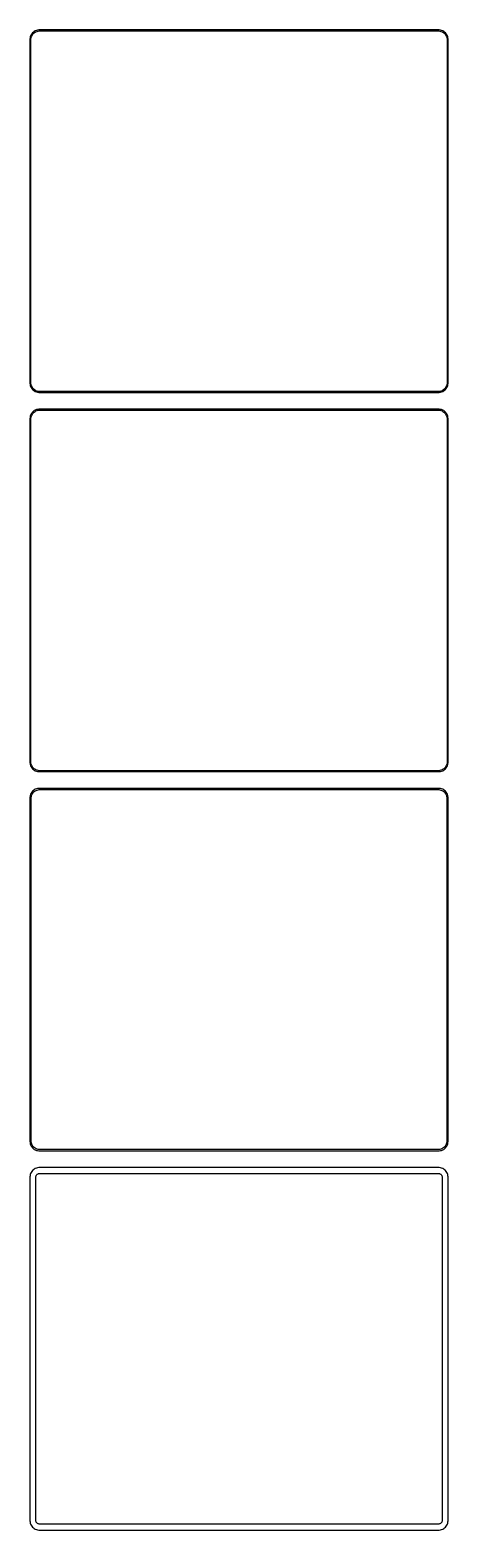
# Model space of a CAD drawing. Header units: metres. Extents: x -112 to 112, y 719 to 1525.
import ezdxf

# ---------------------------------------------------------------- set-up
doc = ezdxf.new("R2010")
doc.units = ezdxf.units.M

msp = doc.modelspace()

# ---------------------------------------------------------------- linework, layer by layer
for p, q in [((-109.045, 1525.26), (-109.629, 1525.02)), ((-108.437, 1525.41), (-109.045, 1525.26)), ((-107.814, 1525.49), (-108.437, 1525.41)), ((107.814, 1525.49), (-107.814, 1525.49)), ((108.437, 1525.41), (107.814, 1525.49)), ((109.045, 1525.26), (108.437, 1525.41)), ((109.629, 1525.02), (109.045, 1525.26)), ((-112.461, 1521.13), (-112.5, 1520.5)), ((-112.5, 1520.5), (-112.5, 1335.5)), ((-112.343, 1521.74), (-112.461, 1521.13)), ((-112.149, 1522.34), (-112.343, 1521.74)), ((-111.882, 1522.91), (-112.149, 1522.34)), ((-112, 1520.25), (-111.963, 1520.85)), ((-112, 1335.75), (-112, 1520.25)), ((-111.963, 1520.85), (-111.851, 1521.43)), ((-111.545, 1523.44), (-111.882, 1522.91)), ((-111.851, 1521.43), (-111.666, 1522)), ((-111.666, 1522), (-111.412, 1522.54)), ((-111.145, 1523.92), (-111.545, 1523.44)), ((-111.412, 1522.54), (-111.093, 1523.04)), ((-110.687, 1524.35), (-111.145, 1523.92)), ((-111.093, 1523.04), (-110.713, 1523.5)), ((-110.713, 1523.5), (-110.278, 1523.91)), ((-110.179, 1524.72), (-110.687, 1524.35)), ((-110.278, 1523.91), (-109.795, 1524.26)), ((-109.629, 1525.02), (-110.179, 1524.72)), ((-109.795, 1524.26), (-109.272, 1524.55)), ((-109.272, 1524.55), (-108.718, 1524.77)), ((-108.718, 1524.77), (-108.14, 1524.92)), ((-108.14, 1524.92), (-107.548, 1524.99)), ((-107.548, 1524.99), (107.548, 1524.99)), ((107.548, 1524.99), (108.14, 1524.92)), ((108.14, 1524.92), (108.718, 1524.77)), ((108.718, 1524.77), (109.272, 1524.55)), ((109.272, 1524.55), (109.795, 1524.26)), ((110.179, 1524.72), (109.629, 1525.02)), ((109.795, 1524.26), (110.278, 1523.91)), ((110.687, 1524.35), (110.179, 1524.72)), ((110.278, 1523.91), (110.713, 1523.5)), ((111.145, 1523.92), (110.687, 1524.35)), ((110.713, 1523.5), (111.093, 1523.04)), ((111.093, 1523.04), (111.412, 1522.54)), ((111.545, 1523.44), (111.145, 1523.92)), ((111.412, 1522.54), (111.666, 1522)), ((111.882, 1522.91), (111.545, 1523.44)), ((111.666, 1522), (111.851, 1521.43)), ((111.851, 1521.43), (111.963, 1520.85)), ((112.149, 1522.34), (111.882, 1522.91)), ((111.963, 1520.85), (112, 1520.25)), ((112, 1520.25), (112, 1335.75)), ((112.343, 1521.74), (112.149, 1522.34)), ((112.461, 1521.13), (112.343, 1521.74)), ((112.5, 1520.5), (112.461, 1521.13)), ((112.5, 1335.5), (112.5, 1520.5)), ((-112.5, 1335.5), (-112.461, 1334.87)), ((-112.461, 1334.87), (-112.343, 1334.26)), ((-112.343, 1334.26), (-112.149, 1333.66)), ((-112.149, 1333.66), (-111.882, 1333.09)), ((-111.963, 1335.15), (-112, 1335.75)), ((-111.851, 1334.57), (-111.963, 1335.15)), ((-111.882, 1333.09), (-111.545, 1332.56)), ((-111.666, 1334), (-111.851, 1334.57)), ((-111.412, 1333.46), (-111.666, 1334)), ((-111.545, 1332.56), (-111.145, 1332.08)), ((-111.093, 1332.96), (-111.412, 1333.46)), ((-111.145, 1332.08), (-110.687, 1331.65)), ((-110.713, 1332.5), (-111.093, 1332.96)), ((-110.278, 1332.09), (-110.713, 1332.5)), ((-110.687, 1331.65), (-110.179, 1331.28)), ((-109.795, 1331.74), (-110.278, 1332.09)), ((-109.272, 1331.45), (-109.795, 1331.74)), ((109.795, 1331.74), (109.272, 1331.45)), ((110.278, 1332.09), (109.795, 1331.74)), ((110.179, 1331.28), (110.687, 1331.65)), ((110.713, 1332.5), (110.278, 1332.09)), ((110.687, 1331.65), (111.145, 1332.08)), ((111.093, 1332.96), (110.713, 1332.5)), ((111.412, 1333.46), (111.093, 1332.96)), ((111.145, 1332.08), (111.545, 1332.56)), ((111.666, 1334), (111.412, 1333.46)), ((111.545, 1332.56), (111.882, 1333.09)), ((111.851, 1334.57), (111.666, 1334)), ((111.963, 1335.15), (111.851, 1334.57)), ((111.882, 1333.09), (112.149, 1333.66)), ((112, 1335.75), (111.963, 1335.15)), ((112.149, 1333.66), (112.343, 1334.26)), ((112.343, 1334.26), (112.461, 1334.87)), ((112.461, 1334.87), (112.5, 1335.5)), ((-110.179, 1331.28), (-109.629, 1330.98)), ((-109.629, 1330.98), (-109.045, 1330.74)), ((-108.718, 1331.23), (-109.272, 1331.45)), ((-109.045, 1330.74), (-108.437, 1330.59)), ((-108.14, 1331.08), (-108.718, 1331.23)), ((-108.437, 1330.59), (-107.814, 1330.51)), ((-107.548, 1331.01), (-108.14, 1331.08)), ((-107.814, 1330.51), (107.814, 1330.51)), ((107.548, 1331.01), (-107.548, 1331.01)), ((108.14, 1331.08), (107.548, 1331.01)), ((107.814, 1330.51), (108.437, 1330.59)), ((108.718, 1331.23), (108.14, 1331.08)), ((108.437, 1330.59), (109.045, 1330.74)), ((109.272, 1331.45), (108.718, 1331.23)), ((109.045, 1330.74), (109.629, 1330.98)), ((109.629, 1330.98), (110.179, 1331.28)), ((-112.461, 1317.13), (-112.5, 1316.5)), ((-112.5, 1316.5), (-112.5, 1131.5)), ((-112.343, 1317.74), (-112.461, 1317.13)), ((-112.149, 1318.34), (-112.343, 1317.74)), ((-111.882, 1318.91), (-112.149, 1318.34)), ((-112, 1316.25), (-111.963, 1316.85)), ((-112, 1131.75), (-112, 1316.25)), ((-111.963, 1316.85), (-111.851, 1317.43)), ((-111.545, 1319.44), (-111.882, 1318.91)), ((-111.851, 1317.43), (-111.666, 1318)), ((-111.666, 1318), (-111.412, 1318.54)), ((-111.145, 1319.92), (-111.545, 1319.44)), ((-111.412, 1318.54), (-111.093, 1319.04)), ((-110.687, 1320.35), (-111.145, 1319.92)), ((-111.093, 1319.04), (-110.713, 1319.5)), ((-110.713, 1319.5), (-110.278, 1319.91)), ((-110.179, 1320.72), (-110.687, 1320.35)), ((-110.278, 1319.91), (-109.795, 1320.26)), ((-109.629, 1321.02), (-110.179, 1320.72)), ((-109.795, 1320.26), (-109.272, 1320.55)), ((-109.045, 1321.26), (-109.629, 1321.02)), ((-109.272, 1320.55), (-108.718, 1320.77)), ((-108.437, 1321.41), (-109.045, 1321.26)), ((-108.718, 1320.77), (-108.14, 1320.92)), ((-107.814, 1321.49), (-108.437, 1321.41)), ((-108.14, 1320.92), (-107.548, 1320.99)), ((107.814, 1321.49), (-107.814, 1321.49)), ((-107.548, 1320.99), (107.548, 1320.99)), ((107.548, 1320.99), (108.14, 1320.92)), ((108.437, 1321.41), (107.814, 1321.49)), ((108.14, 1320.92), (108.718, 1320.77)), ((109.045, 1321.26), (108.437, 1321.41)), ((108.718, 1320.77), (109.272, 1320.55)), ((109.629, 1321.02), (109.045, 1321.26)), ((109.272, 1320.55), (109.795, 1320.26)), ((110.179, 1320.72), (109.629, 1321.02)), ((109.795, 1320.26), (110.278, 1319.91)), ((110.687, 1320.35), (110.179, 1320.72)), ((110.278, 1319.91), (110.713, 1319.5)), ((111.145, 1319.92), (110.687, 1320.35)), ((110.713, 1319.5), (111.093, 1319.04)), ((111.093, 1319.04), (111.412, 1318.54)), ((111.545, 1319.44), (111.145, 1319.92)), ((111.412, 1318.54), (111.666, 1318)), ((111.882, 1318.91), (111.545, 1319.44)), ((111.666, 1318), (111.851, 1317.43)), ((111.851, 1317.43), (111.963, 1316.85)), ((112.149, 1318.34), (111.882, 1318.91)), ((111.963, 1316.85), (112, 1316.25)), ((112, 1316.25), (112, 1131.75)), ((112.343, 1317.74), (112.149, 1318.34)), ((112.461, 1317.13), (112.343, 1317.74)), ((112.5, 1316.5), (112.461, 1317.13)), ((112.5, 1131.5), (112.5, 1316.5)), ((-112.5, 1131.5), (-112.461, 1130.87)), ((-112.461, 1130.87), (-112.343, 1130.26)), ((-112.343, 1130.26), (-112.149, 1129.66)), ((-111.963, 1131.15), (-112, 1131.75)), ((-111.851, 1130.57), (-111.963, 1131.15)), ((-111.666, 1130), (-111.851, 1130.57)), ((-111.412, 1129.46), (-111.666, 1130)), ((111.666, 1130), (111.412, 1129.46)), ((111.851, 1130.57), (111.666, 1130)), ((111.963, 1131.15), (111.851, 1130.57)), ((112, 1131.75), (111.963, 1131.15)), ((112.149, 1129.66), (112.343, 1130.26)), ((112.343, 1130.26), (112.461, 1130.87)), ((112.461, 1130.87), (112.5, 1131.5)), ((-112.149, 1129.66), (-111.882, 1129.09)), ((-111.882, 1129.09), (-111.545, 1128.56)), ((-111.545, 1128.56), (-111.145, 1128.08)), ((-111.093, 1128.96), (-111.412, 1129.46)), ((-111.145, 1128.08), (-110.687, 1127.65)), ((-110.713, 1128.5), (-111.093, 1128.96)), ((-110.278, 1128.09), (-110.713, 1128.5)), ((-110.687, 1127.65), (-110.179, 1127.28)), ((-109.795, 1127.74), (-110.278, 1128.09)), ((-110.179, 1127.28), (-109.629, 1126.98)), ((-109.272, 1127.45), (-109.795, 1127.74)), ((-109.629, 1126.98), (-109.045, 1126.74)), ((-108.718, 1127.23), (-109.272, 1127.45)), ((-109.045, 1126.74), (-108.437, 1126.59)), ((-108.14, 1127.08), (-108.718, 1127.23)), ((-108.437, 1126.59), (-107.814, 1126.51)), ((-107.548, 1127.01), (-108.14, 1127.08)), ((-107.814, 1126.51), (107.814, 1126.51)), ((107.548, 1127.01), (-107.548, 1127.01)), ((108.14, 1127.08), (107.548, 1127.01)), ((107.814, 1126.51), (108.437, 1126.59)), ((108.718, 1127.23), (108.14, 1127.08)), ((108.437, 1126.59), (109.045, 1126.74)), ((109.272, 1127.45), (108.718, 1127.23)), ((109.045, 1126.74), (109.629, 1126.98)), ((109.795, 1127.74), (109.272, 1127.45)), ((109.629, 1126.98), (110.179, 1127.28)), ((110.278, 1128.09), (109.795, 1127.74)), ((110.179, 1127.28), (110.687, 1127.65)), ((110.713, 1128.5), (110.278, 1128.09)), ((110.687, 1127.65), (111.145, 1128.08)), ((111.093, 1128.96), (110.713, 1128.5)), ((111.412, 1129.46), (111.093, 1128.96)), ((111.145, 1128.08), (111.545, 1128.56)), ((111.545, 1128.56), (111.882, 1129.09)), ((111.882, 1129.09), (112.149, 1129.66)), ((-112.343, 1113.74), (-112.461, 1113.13)), ((-112.149, 1114.34), (-112.343, 1113.74)), ((-111.882, 1114.91), (-112.149, 1114.34)), ((-111.545, 1115.44), (-111.882, 1114.91)), ((-111.685, 1113.39), (-111.507, 1113.94)), ((-111.145, 1115.92), (-111.545, 1115.44)), ((-111.507, 1113.94), (-111.262, 1114.46)), ((-111.262, 1114.46), (-110.954, 1114.94)), ((-110.687, 1116.35), (-111.145, 1115.92)), ((-110.954, 1114.94), (-110.588, 1115.38)), ((-110.179, 1116.72), (-110.687, 1116.35)), ((-110.588, 1115.38), (-110.168, 1115.78)), ((-109.629, 1117.02), (-110.179, 1116.72)), ((-110.168, 1115.78), (-109.703, 1116.12)), ((-109.703, 1116.12), (-109.199, 1116.39)), ((-109.045, 1117.26), (-109.629, 1117.02)), ((-109.199, 1116.39), (-108.665, 1116.6)), ((-108.437, 1117.41), (-109.045, 1117.26)), ((-108.665, 1116.6), (-108.108, 1116.75)), ((-107.814, 1117.49), (-108.437, 1117.41)), ((-108.108, 1116.75), (-107.537, 1116.82)), ((107.814, 1117.49), (-107.814, 1117.49)), ((-107.537, 1116.82), (107.537, 1116.82)), ((107.537, 1116.82), (108.108, 1116.75)), ((108.437, 1117.41), (107.814, 1117.49)), ((108.108, 1116.75), (108.665, 1116.6)), ((109.045, 1117.26), (108.437, 1117.41)), ((108.665, 1116.6), (109.199, 1116.39)), ((109.629, 1117.02), (109.045, 1117.26)), ((109.199, 1116.39), (109.703, 1116.12)), ((110.179, 1116.72), (109.629, 1117.02)), ((109.703, 1116.12), (110.168, 1115.78)), ((110.168, 1115.78), (110.588, 1115.38)), ((110.687, 1116.35), (110.179, 1116.72)), ((110.588, 1115.38), (110.954, 1114.94)), ((111.145, 1115.92), (110.687, 1116.35)), ((110.954, 1114.94), (111.262, 1114.46)), ((111.545, 1115.44), (111.145, 1115.92)), ((111.262, 1114.46), (111.507, 1113.94)), ((111.507, 1113.94), (111.685, 1113.39)), ((111.882, 1114.91), (111.545, 1115.44)), ((112.149, 1114.34), (111.882, 1114.91)), ((112.343, 1113.74), (112.149, 1114.34)), ((112.461, 1113.13), (112.343, 1113.74)), ((-112.461, 1113.13), (-112.5, 1112.5)), ((-112.5, 1112.5), (-112.5, 927.5)), ((-111.828, 1112.25), (-111.792, 1112.82)), ((-111.828, 927.75), (-111.828, 1112.25)), ((-111.792, 1112.82), (-111.685, 1113.39)), ((111.685, 1113.39), (111.792, 1112.82)), ((111.792, 1112.82), (111.828, 1112.25)), ((111.828, 1112.25), (111.828, 927.75)), ((112.5, 1112.5), (112.461, 1113.13)), ((112.5, 927.5), (112.5, 1112.5)), ((-112.5, 927.5), (-112.461, 926.873)), ((-112.461, 926.873), (-112.343, 926.257)), ((-112.343, 926.257), (-112.149, 925.659)), ((-112.149, 925.659), (-111.882, 925.091)), ((-111.882, 925.091), (-111.545, 924.561)), ((-111.792, 927.176), (-111.828, 927.75)), ((-111.685, 926.611), (-111.792, 927.176)), ((-111.507, 926.065), (-111.685, 926.611)), ((-111.545, 924.561), (-111.145, 924.077)), ((-111.262, 925.544), (-111.507, 926.065)), ((-110.954, 925.059), (-111.262, 925.544)), ((-111.145, 924.077), (-110.687, 923.647)), ((-110.588, 924.616), (-110.954, 925.059)), ((-110.687, 923.647), (-110.179, 923.278)), ((-110.168, 924.222), (-110.588, 924.616)), ((-110.179, 923.278), (-109.629, 922.976)), ((-109.703, 923.884), (-110.168, 924.222)), ((-109.199, 923.607), (-109.703, 923.884)), ((-109.629, 922.976), (-109.045, 922.745)), ((-108.665, 923.396), (-109.199, 923.607)), ((-109.045, 922.745), (-108.437, 922.589)), ((-108.108, 923.253), (-108.665, 923.396)), ((-108.437, 922.589), (-107.814, 922.51)), ((-107.537, 923.181), (-108.108, 923.253)), ((-107.814, 922.51), (107.814, 922.51)), ((107.537, 923.181), (-107.537, 923.181)), ((108.108, 923.253), (107.537, 923.181)), ((107.814, 922.51), (108.437, 922.589)), ((108.665, 923.396), (108.108, 923.253)), ((108.437, 922.589), (109.045, 922.745)), ((109.199, 923.607), (108.665, 923.396)), ((109.045, 922.745), (109.629, 922.976)), ((109.703, 923.884), (109.199, 923.607)), ((109.629, 922.976), (110.179, 923.278)), ((110.168, 924.222), (109.703, 923.884)), ((110.588, 924.616), (110.168, 924.222)), ((110.179, 923.278), (110.687, 923.647)), ((110.954, 925.059), (110.588, 924.616)), ((110.687, 923.647), (111.145, 924.077)), ((111.262, 925.544), (110.954, 925.059)), ((111.145, 924.077), (111.545, 924.561)), ((111.507, 926.065), (111.262, 925.544)), ((111.685, 926.611), (111.507, 926.065)), ((111.545, 924.561), (111.882, 925.091)), ((111.792, 927.176), (111.685, 926.611)), ((111.828, 927.75), (111.792, 927.176)), ((111.882, 925.091), (112.149, 925.659)), ((112.149, 925.659), (112.343, 926.257)), ((112.343, 926.257), (112.461, 926.873)), ((112.461, 926.873), (112.5, 927.5)), ((-111.145, 911.923), (-111.545, 911.439)), ((-110.687, 912.353), (-111.145, 911.923)), ((-110.179, 912.722), (-110.687, 912.353)), ((-109.629, 913.024), (-110.179, 912.722)), ((-109.045, 913.255), (-109.629, 913.024)), ((-108.437, 913.411), (-109.045, 913.255)), ((-107.814, 913.49), (-108.437, 913.411)), ((107.814, 913.49), (-107.814, 913.49)), ((108.437, 913.411), (107.814, 913.49)), ((109.045, 913.255), (108.437, 913.411)), ((109.629, 913.024), (109.045, 913.255)), ((110.179, 912.722), (109.629, 913.024)), ((110.687, 912.353), (110.179, 912.722)), ((111.145, 911.923), (110.687, 912.353)), ((111.545, 911.439), (111.145, 911.923)), ((-112.461, 909.127), (-112.5, 908.5)), ((-112.5, 908.5), (-112.5, 723.5)), ((-112.343, 909.743), (-112.461, 909.127)), ((-112.149, 910.341), (-112.343, 909.743)), ((-111.882, 910.909), (-112.149, 910.341)), ((-111.545, 911.439), (-111.882, 910.909)), ((-109.36, 908.25), (-109.343, 908.514)), ((-109.36, 723.75), (-109.36, 908.25)), ((-109.343, 908.514), (-109.293, 908.775)), ((-109.293, 908.775), (-109.211, 909.027)), ((-109.211, 909.027), (-109.099, 909.266)), ((-109.099, 909.266), (-108.957, 909.49)), ((-108.957, 909.49), (-108.788, 909.694)), ((-108.788, 909.694), (-108.595, 909.876)), ((-108.595, 909.876), (-108.38, 910.031)), ((-108.38, 910.031), (-108.148, 910.159)), ((-108.148, 910.159), (-107.902, 910.256)), ((-107.902, 910.256), (-107.645, 910.322)), ((-107.645, 910.322), (-107.382, 910.355)), ((-107.382, 910.355), (107.382, 910.355)), ((107.382, 910.355), (107.645, 910.322)), ((107.645, 910.322), (107.902, 910.256)), ((107.902, 910.256), (108.148, 910.159)), ((108.148, 910.159), (108.38, 910.031)), ((108.38, 910.031), (108.595, 909.876)), ((108.595, 909.876), (108.788, 909.694)), ((108.788, 909.694), (108.957, 909.49)), ((108.957, 909.49), (109.099, 909.266)), ((109.099, 909.266), (109.211, 909.027)), ((109.211, 909.027), (109.293, 908.775)), ((109.293, 908.775), (109.343, 908.514)), ((109.343, 908.514), (109.36, 908.25)), ((109.36, 908.25), (109.36, 723.75)), ((111.882, 910.909), (111.545, 911.439)), ((112.149, 910.341), (111.882, 910.909)), ((112.343, 909.743), (112.149, 910.341)), ((112.461, 909.127), (112.343, 909.743)), ((112.5, 908.5), (112.461, 909.127)), ((112.5, 723.5), (112.5, 908.5)), ((-112.5, 723.5), (-112.461, 722.873)), ((-112.461, 722.873), (-112.343, 722.257)), ((-112.343, 722.257), (-112.149, 721.659)), ((-112.149, 721.659), (-111.882, 721.091)), ((-111.882, 721.091), (-111.545, 720.561)), ((-111.545, 720.561), (-111.145, 720.077)), ((-111.145, 720.077), (-110.687, 719.647)), ((-110.687, 719.647), (-110.179, 719.278)), ((-110.179, 719.278), (-109.629, 718.976)), ((-109.629, 718.976), (-109.045, 718.745)), ((-109.343, 723.486), (-109.36, 723.75)), ((-109.293, 723.225), (-109.343, 723.486)), ((-109.211, 722.973), (-109.293, 723.225)), ((-109.099, 722.734), (-109.211, 722.973)), ((-108.957, 722.51), (-109.099, 722.734)), ((-109.045, 718.745), (-108.437, 718.589)), ((-108.788, 722.306), (-108.957, 722.51)), ((-108.595, 722.124), (-108.788, 722.306)), ((-108.38, 721.969), (-108.595, 722.124)), ((-108.437, 718.589), (-107.814, 718.51)), ((-108.148, 721.841), (-108.38, 721.969)), ((-107.902, 721.744), (-108.148, 721.841)), ((-107.645, 721.678), (-107.902, 721.744)), ((-107.814, 718.51), (107.814, 718.51)), ((-107.382, 721.645), (-107.645, 721.678)), ((107.382, 721.645), (-107.382, 721.645)), ((107.645, 721.678), (107.382, 721.645)), ((107.902, 721.744), (107.645, 721.678)), ((107.814, 718.51), (108.437, 718.589)), ((108.148, 721.841), (107.902, 721.744)), ((108.38, 721.969), (108.148, 721.841)), ((108.595, 722.124), (108.38, 721.969)), ((108.437, 718.589), (109.045, 718.745)), ((108.788, 722.306), (108.595, 722.124)), ((108.957, 722.51), (108.788, 722.306)), ((109.099, 722.734), (108.957, 722.51)), ((109.045, 718.745), (109.629, 718.976)), ((109.211, 722.973), (109.099, 722.734)), ((109.293, 723.225), (109.211, 722.973)), ((109.343, 723.486), (109.293, 723.225)), ((109.36, 723.75), (109.343, 723.486)), ((109.629, 718.976), (110.179, 719.278)), ((110.179, 719.278), (110.687, 719.647)), ((110.687, 719.647), (111.145, 720.077)), ((111.145, 720.077), (111.545, 720.561)), ((111.545, 720.561), (111.882, 721.091)), ((111.882, 721.091), (112.149, 721.659)), ((112.149, 721.659), (112.343, 722.257)), ((112.343, 722.257), (112.461, 722.873)), ((112.461, 722.873), (112.5, 723.5))]:
    msp.add_line(p, q)

doc.saveas('drawing.dxf')
